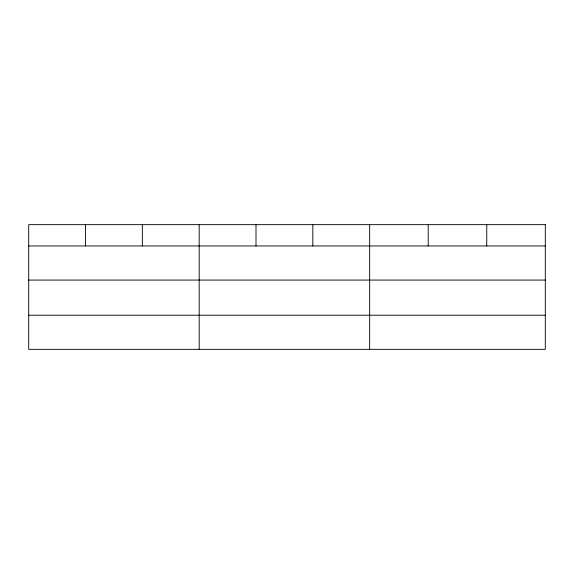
<?xml version="1.0" encoding="UTF-8"?>
<svg xmlns="http://www.w3.org/2000/svg" width="574" height="574" viewBox="0 0 574 574"><rect width="100%" height="100%" fill="white"/><g stroke="black" fill="none" stroke-linecap="round" stroke-linejoin="round"><path stroke-width="0.86" d="M28.7 245.952L545.3 245.952M28.7 280.069L545.3 280.069M28.7 315.219L545.3 315.219M486.752 224.656L486.752 245.952M428.204 224.656L428.204 245.952M369.656 224.656L369.656 349.344M312.83 224.656L312.83 245.952M256.004 224.656L256.004 245.952M199.178 224.656L199.178 349.344M142.352 224.656L142.352 245.952M85.526 224.656L85.526 245.952M545.3 224.656L28.7 224.656L28.7 349.344L545.3 349.344L545.3 224.656"/></g></svg>
